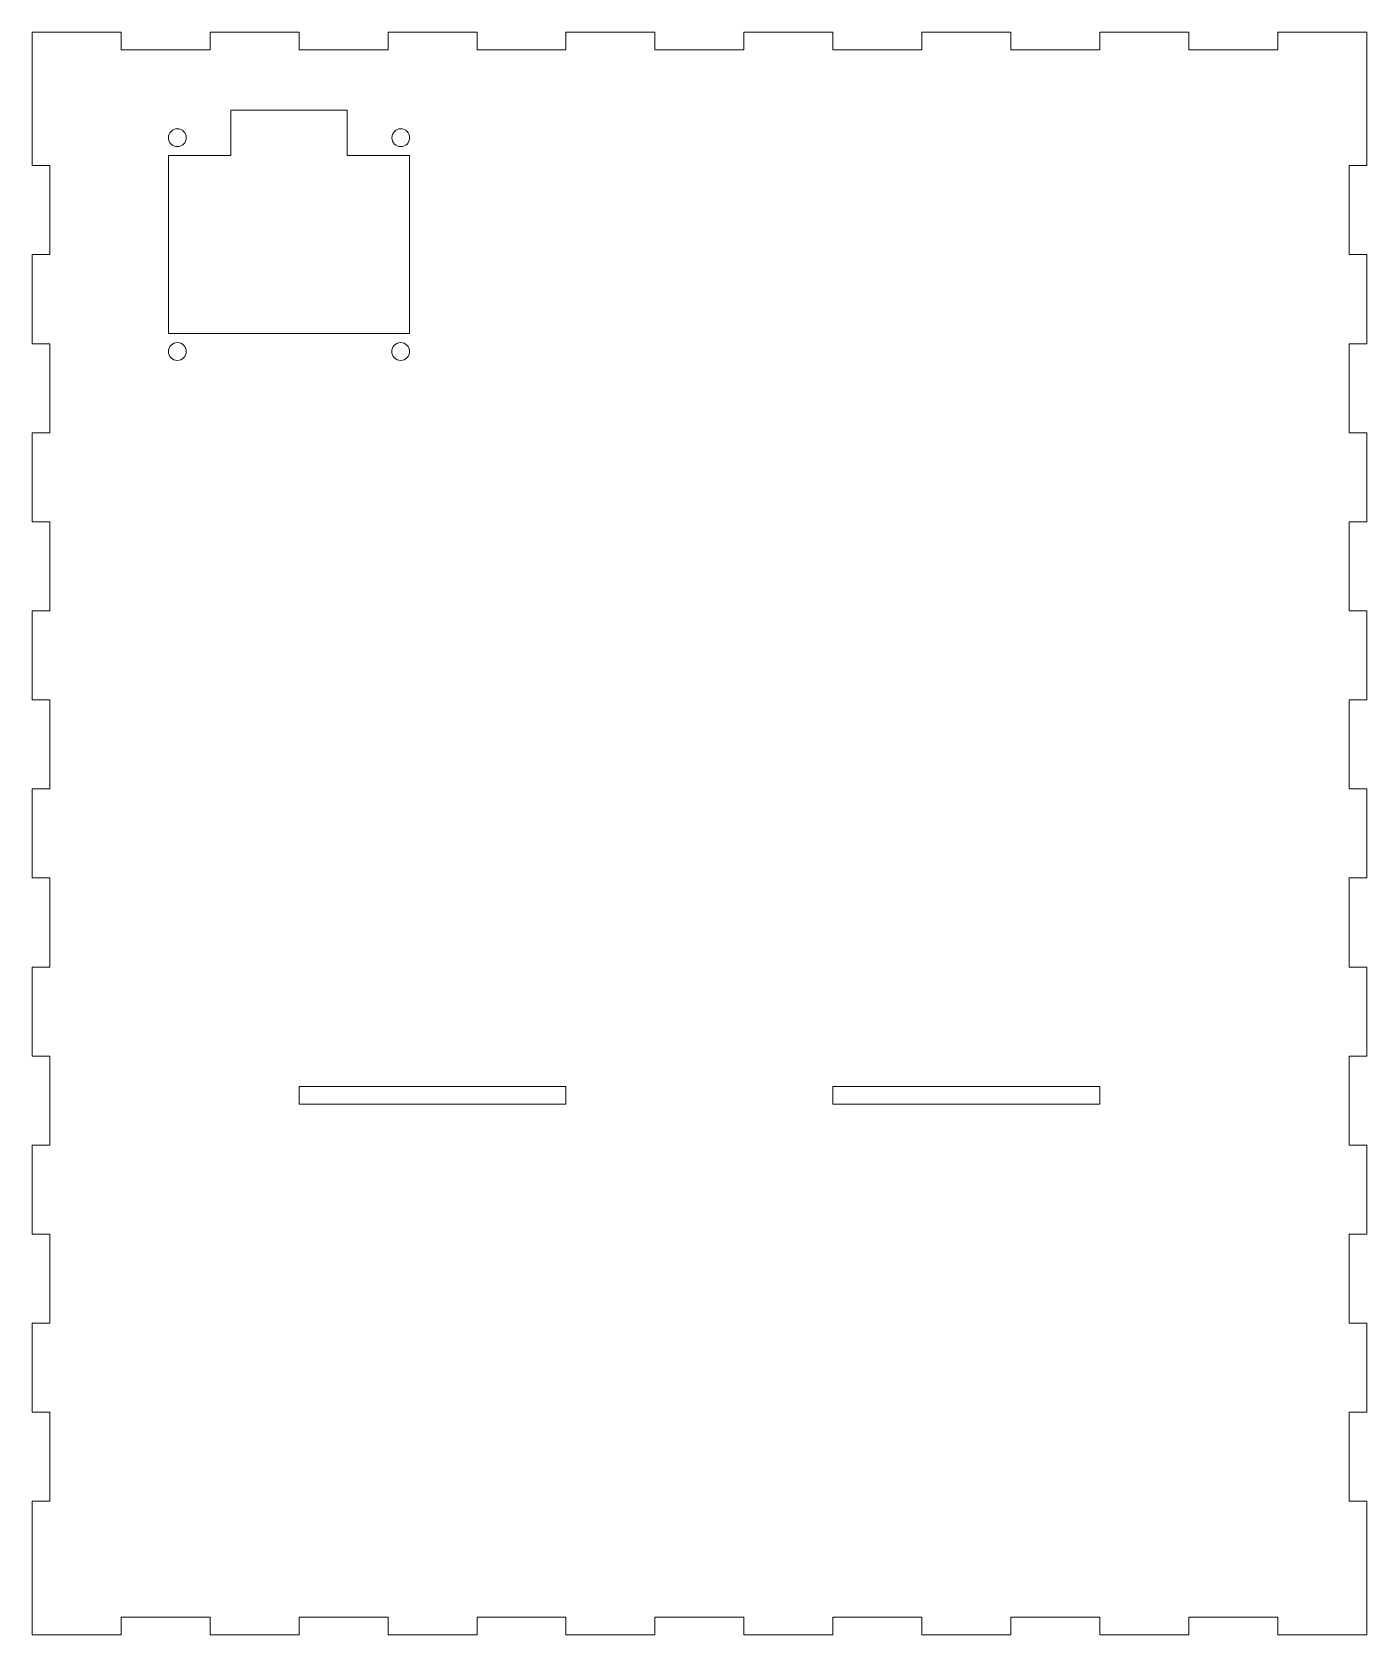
# Model space of a CAD drawing. Header units: millimetres. Extents: x 9 to 159, y 189 to 369.
import ezdxf

# ---------------------------------------------------------------- set-up
doc = ezdxf.new("R2010")
doc.units = ezdxf.units.MM
doc.header["$MEASUREMENT"] = 0
doc.layers.add('Nét', color=7, linetype='Continuous', lineweight=0)

msp = doc.modelspace()

# ---------------------------------------------------------------- linework, layer by layer
at = {"layer": 'Nét', "color": 250, "lineweight": 9, "true_color": 0x231f20}
msp.add_line((51.54, 354.7), (44.54, 354.7), dxfattribs=at)
for points in [[(159.12, 353.57), (159.12, 368.57), (149.12, 368.57), (149.12, 366.57), (139.12, 366.57), (139.12, 368.57), (129.12, 368.57), (129.12, 366.57), (119.12, 366.57), (119.12, 368.57), (109.12, 368.57), (109.12, 366.57), (99.12, 366.57), (99.12, 368.57), (89.12, 368.57), (89.12, 366.57), (79.12, 366.57), (79.12, 368.57), (69.12, 368.57), (69.12, 366.57), (59.12, 366.57), (59.12, 368.57), (49.12, 368.57), (49.12, 366.57), (39.12, 366.57), (39.12, 368.57), (29.12, 368.57), (29.12, 366.57), (19.12, 366.57), (19.12, 368.57), (9.12, 368.57), (9.12, 353.57), (11.12, 353.57), (11.12, 343.57), (9.12, 343.57), (9.12, 333.57), (11.12, 333.57), (11.12, 323.57), (9.12, 323.57), (9.12, 313.57), (11.12, 313.57), (11.12, 303.57), (9.12, 303.57), (9.12, 293.57), (11.12, 293.57), (11.12, 283.57), (9.12, 283.57), (9.12, 273.57), (11.12, 273.57), (11.12, 263.57), (9.12, 263.57), (9.12, 253.57), (11.12, 253.57), (11.12, 243.57), (9.12, 243.57), (9.12, 233.57), (11.12, 233.57), (11.12, 223.57), (9.12, 223.57), (9.12, 213.57), (11.12, 213.57), (11.12, 203.57), (9.12, 203.57), (9.12, 188.56), (19.12, 188.56), (19.12, 190.56), (29.12, 190.56), (29.12, 188.56), (39.12, 188.56), (39.12, 190.56), (49.12, 190.56), (49.12, 188.56), (59.12, 188.56), (59.12, 190.56), (69.12, 190.56), (69.12, 188.56), (79.12, 188.56), (79.12, 190.56), (89.12, 190.56), (89.12, 188.56), (99.12, 188.56), (99.12, 190.56), (109.12, 190.56), (109.12, 188.56), (119.12, 188.56), (119.12, 190.56), (129.12, 190.56), (129.12, 188.56), (139.12, 188.56), (139.12, 190.56), (149.12, 190.56), (149.12, 188.56), (159.12, 188.56), (159.12, 203.57), (157.12, 203.57), (157.12, 213.57), (159.12, 213.57), (159.12, 223.57), (157.12, 223.57), (157.12, 233.57), (159.12, 233.57), (159.12, 243.57), (157.12, 243.57), (157.12, 253.57), (159.12, 253.57), (159.12, 263.57), (157.12, 263.57), (157.12, 273.57), (159.12, 273.57), (159.12, 283.57), (157.12, 283.57), (157.12, 293.57), (159.12, 293.57), (159.12, 303.57), (157.12, 303.57), (157.12, 313.57), (159.12, 313.57), (159.12, 323.57), (157.12, 323.57), (157.12, 333.57), (159.12, 333.57), (159.12, 343.57), (157.12, 343.57), (157.12, 353.57)], [(69.12, 248.16), (39.12, 248.16), (39.12, 250.17), (69.12, 250.17)], [(129.12, 248.16), (99.12, 248.16), (99.12, 250.17), (129.12, 250.17)]]:
    msp.add_lwpolyline(points, close=True, dxfattribs=at)
for points in [[(44.54, 354.7), (44.54, 359.8), (31.44, 359.8), (31.44, 354.7), (24.44, 354.7), (24.44, 334.7), (51.54, 334.7), (51.54, 354.7)], [(27.13, 357.78)], [(38.41, 357.76)]]:
    msp.add_lwpolyline(points, dxfattribs=at)
for centre in [(25.45, 356.7), (50.55, 356.7), (25.45, 332.69), (50.54, 332.69)]:
    msp.add_circle(centre, 1, dxfattribs=at)

doc.saveas('drawing.dxf')
